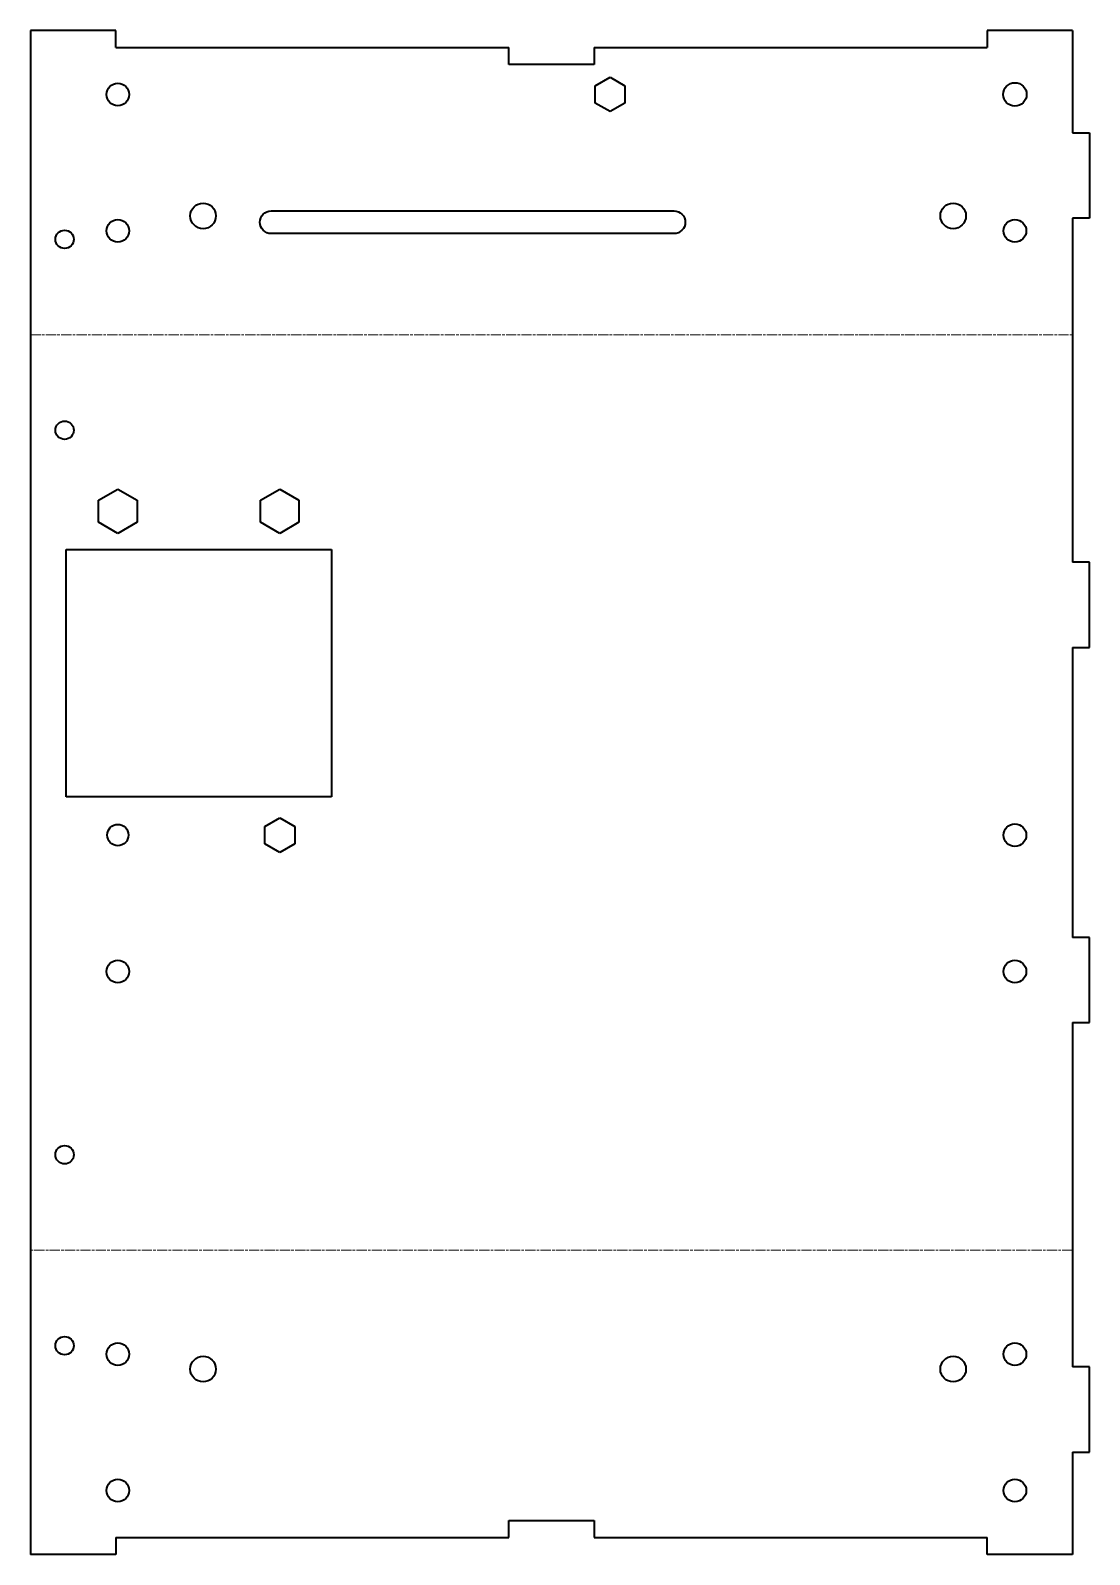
# Model space of a CAD drawing. Header units: inches. Extents: x 0 to 249, y 0 to 358.
import ezdxf

# ---------------------------------------------------------------- set-up
doc = ezdxf.new("R2010")
doc.units = ezdxf.units.IN
doc.header["$MEASUREMENT"] = 0
doc.linetypes.add('Chain', pattern=[13.68, 9.12, -1.14, 2.28, -1.14])
doc.layers.add('SIMUMAK Bend Centerline (ISO)', color=7, linetype='Chain', lineweight=9)
doc.layers.add('SIMUMAK Visible (ISO)', color=7, linetype='Continuous', lineweight=35)

# ---------------------------------------------------------------- blocks, each defined once
blk = doc.blocks.new('CD-IND-30-LAT-01')
at = {"layer": 'SIMUMAK Bend Centerline (ISO)', "ltscale": 0.263158}
for p, q in [((0, 286.18), (244.5, 286.18)), ((244.5, 71.39), (0, 71.39))]:
    blk.add_line(p, q, dxfattribs=at)
at = {"layer": 'SIMUMAK Visible (ISO)'}
for p, q in [((20, 357.57), (0, 357.57)), ((0, 357.57), (0, 0)), ((20, 353.57), (20, 357.57)), ((224.5, 357.57), (224.5, 353.57)), ((244.5, 357.57), (224.5, 357.57)), ((244.5, 357.57), (244.5, 333.57)), ((20, 353.57), (112.25, 353.57)), ((112.25, 349.57), (112.25, 353.57)), ((132.25, 353.57), (132.25, 349.57)), ((132.25, 353.57), (224.5, 353.57)), ((132.25, 349.57), (112.25, 349.57)), ((132.5, 344.59), (136, 346.61)), ((132.5, 340.55), (132.5, 344.59)), ((136, 346.61), (139.5, 344.59)), ((139.5, 344.59), (139.5, 340.55)), ((136, 338.53), (132.5, 340.55)), ((139.5, 340.55), (136, 338.53)), ((244.5, 333.57), (248.5, 333.57)), ((248.5, 333.57), (248.5, 313.57)), ((56.5, 315.22), (151, 315.22)), ((248.5, 313.57), (244.5, 313.57)), ((244.5, 313.57), (244.5, 232.79)), ((151, 309.92), (56.5, 309.92)), ((16, 247.38), (20.5, 249.98)), ((16, 242.19), (16, 247.38)), ((20.5, 249.98), (25, 247.38)), ((25, 247.38), (25, 242.19)), ((54, 247.38), (58.5, 249.98)), ((54, 242.19), (54, 247.38)), ((58.5, 249.98), (63, 247.38)), ((63, 247.38), (63, 242.19)), ((20.5, 239.59), (16, 242.19)), ((25, 242.19), (20.5, 239.59)), ((58.5, 239.59), (54, 242.19)), ((63, 242.19), (58.5, 239.59)), ((8.4, 235.79), (70.6, 235.79)), ((8.4, 177.79), (8.4, 235.79)), ((70.6, 235.79), (70.6, 177.79)), ((248.5, 232.79), (244.5, 232.79)), ((248.5, 212.79), (248.5, 232.79)), ((244.5, 212.79), (248.5, 212.79)), ((244.5, 212.79), (244.5, 144.79)), ((70.6, 177.79), (8.4, 177.79)), ((55, 170.81), (58.5, 172.83)), ((58.5, 172.83), (62, 170.81)), ((55, 166.77), (55, 170.81)), ((62, 170.81), (62, 166.77)), ((58.5, 164.74), (55, 166.77)), ((62, 166.77), (58.5, 164.74)), ((248.5, 144.79), (244.5, 144.79)), ((248.5, 124.79), (248.5, 144.79)), ((244.5, 124.79), (248.5, 124.79)), ((244.5, 124.79), (244.5, 44)), ((248.5, 44), (244.5, 44)), ((248.5, 24), (248.5, 44)), ((244.5, 24), (248.5, 24)), ((244.5, 24), (244.5, 0)), ((112.25, 4), (112.25, 8)), ((112.25, 8), (132.25, 8)), ((132.25, 8), (132.25, 4)), ((20, 4), (112.25, 4)), ((20, 4), (20, 0)), ((132.25, 4), (224.5, 4)), ((224.5, 0), (224.5, 4)), ((20, 0), (0, 0)), ((244.5, 0), (224.5, 0))]:
    blk.add_line(p, q, dxfattribs=at)
for centre, radius in [((20.5, 342.57), 2.65), ((231, 342.57), 2.75), ((40.5, 314.07), 3), ((216.5, 314.07), 3), ((20.5, 310.57), 2.65), ((231, 310.57), 2.65), ((8, 308.57), 2.15), ((8, 263.79), 2.15), ((20.5, 168.79), 2.5), ((231, 168.79), 2.65), ((20.5, 136.79), 2.65), ((231, 136.79), 2.65), ((8, 93.79), 2.15), ((8, 49), 2.15), ((20.5, 47), 2.65), ((40.5, 43.5), 3), ((216.5, 43.5), 3), ((231, 47), 2.65), ((20.5, 15), 2.65), ((231, 15), 2.65)]:
    blk.add_circle(centre, radius, dxfattribs=at)
at = {"layer": 'SIMUMAK Visible (ISO)', "extrusion": (0, 0, -1)}
for centre, start, end in [((-56.5, 312.57), 270, 90), ((-151, 312.57), 90, 270)]:
    blk.add_arc(centre, 2.65, start, end, dxfattribs=at)

msp = doc.modelspace()

# ---------------------------------------------------------------- block references
msp.add_blockref('CD-IND-30-LAT-01', (0, 0))

doc.saveas('drawing.dxf')
